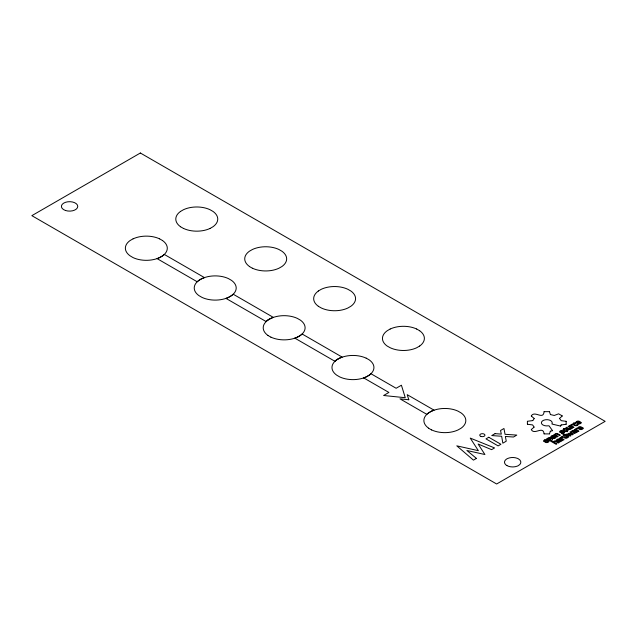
<?xml version="1.0" encoding="UTF-8"?>
<svg xmlns="http://www.w3.org/2000/svg" width="637" height="637" viewBox="0 0 637 637"><rect width="100%" height="100%" fill="white"/><g stroke="black" fill="none" stroke-linecap="round" stroke-linejoin="round"><path stroke-width="0.96" d="M566.166 424.194L566.166 421.368M544.078 411.717C543.289 420.412 534.658 410.148 531.306 415.897M549.484 433.845L550.32 431.249M560.632 426.01L561.181 424.967M532.795 420.555L534.172 418.66M550.344 431.209L552.454 430.747M561.197 424.943L566.126 424.266M559.549 418.334L562.256 416.049M534.069 427.188L531.314 429.505M532.763 420.587L527.468 421.272M576.421 421.598L576.23 421.798A1.903 1.099 0 0 0 576.071 422.387L577.05 423.398L578.858 423.955A1.863 1.075 0 0 0 579.511 423.916L580.243 423.693A3.074 1.776 0 0 0 580.641 423.486A2.452 1.417 0 0 0 581.302 422.427L580.291 422.474A1.632 0.94 0 0 1 579.598 423.279L579.328 423.342A1.043 0.605 0 0 1 578.635 423.35L578.054 423.127L580.347 421.805L578.977 421.153A2.134 1.234 0 0 0 576.437 421.606M573.364 423.374L573.053 423.716A2.07 1.194 0 0 0 572.942 424.226L573.865 425.229L575.593 425.755A2.062 1.194 0 0 0 576.485 425.691L577.074 425.516A2.699 1.561 0 0 0 577.512 425.285M549.436 433.908L544.109 433.893M544.109 411.669L549.436 411.653M180.494 211.444L183.528 209.692A20.941 12.087 0 0 1 210.035 209.716L213.037 211.444A20.941 12.087 0 0 1 213.029 226.724L210.003 228.484M267.851 320.14L270.884 318.389A20.941 12.087 0 0 1 297.391 318.412L300.393 320.14A20.941 12.087 0 0 1 300.385 335.42L297.36 337.172M318.301 291.005L321.335 289.254A20.941 12.087 0 0 1 347.842 289.278L350.852 291.005A20.941 12.087 0 0 1 350.836 306.293L347.818 308.045A20.941 12.087 0 0 1 321.382 308.021L318.309 306.293M339.712 358.121L336.678 359.873A20.933 12.087 0 0 0 336.726 375.177L339.72 376.913A20.933 12.087 0 0 0 366.179 376.905L369.221 375.161A20.941 12.087 0 0 0 369.221 359.881L366.195 358.121M419.679 346.034L416.646 347.786A20.941 12.087 0 0 1 390.21 347.754L387.137 346.034A20.941 12.087 0 0 1 387.208 330.754L390.17 328.995M560.544 426.073L551.976 424.051M571.349 428.351L572.504 428.136L568.825 426.018L568.085 426.44L570.593 427.992A0.948 0.549 0 0 1 570.481 428.486L570.418 428.534A1.226 0.709 0 0 1 570.171 428.661L570.083 428.693M561.547 438.129L564.079 439.697L563.339 440.127L559.668 438.009L560.807 437.794M133.069 238.819L130.044 240.571A20.941 12.087 0 0 0 130.123 255.851L133.077 257.611A20.941 12.087 0 0 0 159.576 257.587L162.578 255.859A20.941 12.087 0 0 0 162.578 240.579M431.583 411.168L428.55 412.919A20.941 12.087 0 0 0 428.637 428.199M547.756 438.622L546.634 438.829L556.109 444.3L556.849 443.87L554.341 442.325A0.963 0.557 0 0 1 554.469 441.823A1.218 0.701 0 0 1 554.684 441.688L554.771 441.648M583.102 428.088L582.107 428.128A1.585 0.916 0 0 1 581.438 428.908L581.135 428.996A1.043 0.605 0 0 1 580.45 429.004L579.877 428.789L582.17 427.459L580.992 426.862A2.142 1.234 0 0 0 578.253 427.26L578.046 427.451A1.903 1.099 0 0 0 577.886 428.048L578.866 429.059L580.673 429.617A1.863 1.075 0 0 0 581.326 429.569L582.067 429.346A3.066 1.776 0 0 0 582.457 429.139A2.468 1.425 0 0 0 583.118 428.088M569.311 428.733L566.627 427.284L565.887 427.706L568.825 429.33M557.407 433.534L560.345 435.151L559.597 435.581L556.921 434.131A0.948 0.549 0 0 0 556.061 434.203L555.982 434.243A1.226 0.709 0 0 0 555.767 434.378L555.711 434.426A0.948 0.549 0 0 0 555.631 434.88L558.147 436.425L557.407 436.847L553.736 434.729L554.875 434.522A1.704 0.987 0 0 1 555.607 433.63A1.704 0.987 0 0 1 557.327 433.574M556.117 440.987L559.047 442.604L558.307 443.034L555.631 441.584A0.963 0.557 0 0 0 554.7 441.696M546.498 440.374L546.92 440.573A9.603 5.542 0 0 1 547.358 440.836L547.589 440.995A1.163 0.669 0 0 1 547.772 441.218L547.796 441.29M416.646 328.995L419.679 330.746M183.528 228.484L180.494 226.732M252.435 268.265L249.401 266.513M159.553 238.819L162.586 240.571M270.884 337.172L267.858 335.42M431.591 429.959L428.558 428.207M570.768 425.349L569.629 425.548L573.308 427.666L574.048 427.236L571.556 425.731M531.322 429.672C534.475 435.382 543.178 425.333 544.078 433.853M266.123 321.558L225.992 298.395A21.053 12.151 0 0 0 233.222 294.214L273.353 317.385A21.053 12.151 0 0 0 269.292 319.217M294.899 338.175L334.951 361.298M363.727 377.916L388.896 392.44L383.609 395.497L405.267 397.719L401.414 385.218L396.126 388.267L370.957 373.736A21.053 12.151 0 0 1 363.759 377.892M566.126 421.296L561.197 420.675L559.557 418.517M527.468 424.29L532.564 424.895L534.085 426.989M550.424 414.56L554.278 415.467L558.617 413.827L562.24 415.889M531.314 416.057L534.172 418.469M552.494 430.628L549.038 425.819L548.298 425.819A1.919 1.107 0 0 1 547.963 425.842A5.415 3.129 0 0 1 541.402 423.016A5.415 3.129 0 0 1 547.191 419.672A5.415 3.129 0 0 1 552.088 423.462M576.405 429.553L578.937 431.122L578.205 431.552L574.526 429.426L575.665 429.219A1.728 0.995 0 0 1 576.198 428.414A1.807 1.043 0 0 1 577.241 428.136L577.345 428.812A1.163 0.669 0 0 0 576.246 429.561M549.484 411.717L550.384 414.496M527.396 421.368L527.404 424.194M133.117 238.843A20.941 12.087 0 0 1 159.576 238.843M210.027 228.452A20.941 12.087 0 0 1 183.567 228.452M180.51 226.724A20.941 12.087 0 0 1 180.502 211.444M252.475 268.233A20.941 12.087 0 0 0 278.934 268.233L281.944 266.513A20.941 12.087 0 0 0 281.936 251.233L278.91 249.473A20.941 12.087 0 0 0 252.443 249.481L249.401 251.225A20.941 12.087 0 0 0 249.481 266.505M297.383 337.148A20.941 12.087 0 0 1 270.924 337.148M267.93 335.42A20.941 12.087 0 0 1 267.922 320.14M294.923 338.159A21.053 12.151 0 0 0 302.129 333.995L342.18 357.126A21.053 12.151 0 0 0 338.12 358.957M266.035 321.478A21.053 12.151 0 0 1 269.212 319.137M318.389 306.293A20.941 12.087 0 0 1 318.381 291.013M419.672 330.754A20.941 12.087 0 0 1 419.664 346.026M390.21 329.018A20.941 12.087 0 0 1 416.67 329.018M334.871 361.219A21.053 12.151 0 0 1 338.04 358.87M339.72 358.169A20.933 12.087 0 0 1 366.179 358.169M431.631 429.927A20.941 12.087 0 0 0 458.091 429.927L461.092 428.207A20.941 12.087 0 0 0 461.092 412.919L458.067 411.168A20.941 12.087 0 0 0 431.631 411.191M506.885 465.559A8.17 4.722 0 0 0 517.164 466.165A8.273 4.777 0 0 0 518.454 465.559A8.177 4.722 0 0 0 518.446 458.879A8.281 4.785 0 0 0 517.164 458.274A8.177 4.722 0 0 0 507.514 458.56A8.289 4.785 0 0 0 506.319 459.237A8.177 4.722 0 0 0 505.858 464.819A8.289 4.785 0 0 0 506.877 465.559M561.396 438.137A1.155 0.669 0 0 1 562.487 437.404L562.383 436.711A1.807 1.043 0 0 0 561.316 436.982M560.783 437.794A1.728 0.995 0 0 1 561.34 436.998M563.323 435.796A2.158 1.242 0 0 1 564.748 435.533L562.877 434.442L563.61 434.012L568.769 436.99L567.647 437.197A1.8 1.035 0 0 1 565.656 438.312L565.576 438.28A1.274 0.741 0 0 1 565.17 438.2L564.31 437.802A24.859 14.348 0 0 1 563.833 437.531L563.004 436.95A1.314 0.756 0 0 1 562.869 436.719L562.853 436.663A1.752 1.011 0 0 1 563.363 435.819M547.756 441.29A1.043 0.605 0 0 1 546.61 441.951M546.602 441.974A1.25 0.725 0 0 1 546.148 441.879L545.734 441.672A9.603 5.542 0 0 1 545.296 441.417L545.065 441.258A1.147 0.661 0 0 1 544.882 441.035M544.906 440.963A1.043 0.605 0 0 1 546.044 440.302A1.234 0.717 0 0 1 546.506 440.374M548.871 441.298A2.03 1.17 0 0 1 548.393 442.086A2.659 1.537 0 0 1 548.099 442.269A2.062 1.194 0 0 1 546.618 442.596L546.403 442.572A1.815 1.051 0 0 1 545.79 442.46L544.014 441.433A1.792 1.035 0 0 1 543.815 441.083M548.831 441.17A1.776 1.027 0 0 0 548.632 440.82L546.865 439.793A1.752 1.011 0 0 0 546.243 439.681L546.028 439.665A2.03 1.17 0 0 0 544.555 439.984M543.783 441.083A2.19 1.266 0 0 1 544.547 439.976M564.135 429.919A1.123 0.645 0 0 0 564.318 430.142L564.541 430.301A9.539 5.51 0 0 0 564.987 430.564L565.409 430.763A1.274 0.741 0 0 0 565.863 430.859A1.027 0.597 0 0 0 566.994 430.174L567.026 430.102A1.131 0.653 0 0 0 566.842 429.879L566.619 429.72A9.539 5.51 0 0 0 566.174 429.457L565.752 429.258A1.202 0.693 0 0 0 565.306 429.163A1.027 0.597 0 0 0 564.151 429.824M565.656 431.456A1.776 1.027 0 0 1 565.043 431.345L563.267 430.317A1.752 1.011 0 0 1 563.068 429.967L563.06 429.903A2.062 1.194 0 0 1 563.498 429.043M567.432 431.122A2.102 1.218 0 0 1 565.728 431.424M567.352 431.153A2.667 1.545 0 0 0 567.655 430.97A2.102 1.218 0 0 0 568.1 430.055A1.776 1.027 0 0 0 567.886 429.696L566.118 428.677A1.752 1.011 0 0 0 565.505 428.566L565.29 428.55A2.062 1.194 0 0 0 563.801 428.86M563.49 429.043A2.667 1.545 0 0 1 563.793 428.852M571.373 428.343A1.696 0.979 0 0 1 570.625 429.234A1.696 0.979 0 0 1 568.913 429.29M570.171 428.645A0.948 0.549 0 0 1 569.382 428.685M571.397 425.675A1.131 0.653 0 0 1 572.456 424.943L572.352 424.25A1.807 1.043 0 0 0 571.293 424.521A1.744 1.003 0 0 0 570.752 425.341M573.626 423.159A2.508 1.449 0 0 1 575.601 422.793L575.545 423.382A1.385 0.796 0 0 0 574.407 423.581L574.033 423.931A1.043 0.605 0 0 0 574.001 424.226L575.593 425.15A1.051 0.605 0 0 0 576.111 425.134L576.7 424.911A1.378 0.796 0 0 0 577.05 424.258L578.093 424.218A2.508 1.449 0 0 1 577.536 425.301M573.3 423.342A2.699 1.561 0 0 1 573.595 423.143M547.772 438.622A1.792 1.035 0 0 1 549.922 437.531A1.378 0.796 0 0 1 550.241 437.619L551.252 438.105A23.203 13.393 0 0 1 551.722 438.375L552.398 438.869A1.314 0.756 0 0 1 552.526 439.052L552.55 439.148A1.752 1.011 0 0 1 551.968 440.04A2.158 1.25 0 0 1 550.655 440.278L553.569 441.974A1.784 1.027 0 0 1 554.357 441.051A1.784 1.027 0 0 1 556.149 441.003M561.73 433.056L561.73 433.646A3.352 1.935 0 0 0 564.31 432.905L564.796 431.997A1.346 0.78 0 0 0 564.621 431.727L563.665 431.297A1.258 0.725 0 0 0 563.116 431.273L561.07 432.013L560.847 431.376A2.628 1.521 0 0 1 562.256 430.954L562.176 430.381A3.081 1.776 0 0 0 560.345 430.851L559.525 431.743A1.37 0.788 0 0 0 559.668 432.109L560.369 432.531A1.314 0.764 0 0 0 561.173 432.619L562.805 432.013A1.489 0.86 0 0 1 563.012 431.934L563.769 432.117L563.371 432.658A2.333 1.346 0 0 1 561.73 433.064M572.432 431.56L571.421 431.711A1.728 0.995 0 0 1 571.644 431.114L572.042 430.811A4.801 2.771 0 0 1 572.48 430.572L573.682 430.262A1.314 0.756 0 0 1 574.2 430.301L577.393 432.013L576.326 432.308A0.924 0.533 0 0 1 576.27 432.611L574.654 433.359A1.473 0.852 0 0 1 573.603 433.224A1.704 0.987 0 0 1 573.149 432.969L573.069 432.897A1.425 0.82 0 0 1 572.918 432.308L574.478 431.193L573.061 431.034A4.037 2.333 0 0 0 572.806 431.177L572.44 431.528M557.574 440.143L556.579 440.358A1.736 1.003 0 0 1 556.786 439.697L557.184 439.395A4.793 2.771 0 0 1 557.622 439.156L558.816 438.837A1.314 0.756 0 0 1 559.334 438.885L562.527 440.597L561.468 440.892A0.924 0.533 0 0 1 561.404 441.194L559.796 441.935A1.473 0.852 0 0 1 558.745 441.799L558.609 441.744A1.736 1.003 0 0 1 558.291 441.545L558.211 441.473A1.417 0.82 0 0 1 558.06 440.892L559.62 439.769L558.203 439.61A4.037 2.333 0 0 0 557.948 439.753L557.582 440.103M558.983 440.979C560.464 442.484 561.874 438.59 558.983 440.979M573.841 432.404C575.37 433.885 576.636 430.055 573.841 432.404M566.93 437.078C563.466 439.044 564.095 433.813 566.93 437.078M548.497 438.678C550.87 441.943 552.351 437.07 548.537 438.606M551.188 436.202L551.101 436.305A1.911 1.099 0 0 0 550.941 436.902L551.921 437.914L553.72 438.471A1.863 1.075 0 0 0 554.373 438.423L555.114 438.2A3.066 1.768 0 0 0 555.504 437.993A2.476 1.433 0 0 0 556.173 436.934L555.161 436.982A1.632 0.94 0 0 1 554.469 437.786L554.19 437.85A1.051 0.605 0 0 1 553.505 437.858L552.924 437.643L555.217 436.313L553.84 435.66A2.134 1.234 0 0 0 551.204 436.21M552.096 436.441L552.04 436.496A0.995 0.573 0 0 0 551.937 436.91C552.383 437.977 554.803 436.074 553.107 436.162A0.987 0.573 0 0 0 552.406 436.265L552.319 436.297A1.266 0.733 0 0 0 552.096 436.441M577.226 421.933L577.17 421.989A0.995 0.573 0 0 0 577.066 422.403C577.512 423.47 579.933 421.559 578.237 421.654A0.987 0.573 0 0 0 577.544 421.75L577.456 421.79A1.266 0.733 0 0 0 577.226 421.933M579.041 427.586L578.985 427.642A0.979 0.565 0 0 0 578.882 428.056C579.264 429.099 581.716 427.308 580.156 427.316A0.979 0.565 0 0 0 579.447 427.371L579.272 427.443A1.298 0.748 0 0 0 579.041 427.586M200.384 279.436L198.943 280.36A20.941 12.087 0 0 0 198.959 295.64L201.985 297.391A20.933 12.087 0 0 0 228.444 297.383L231.486 295.64A20.941 12.087 0 0 0 231.486 280.36L228.46 278.608A20.941 12.087 0 0 0 201.953 278.624L200.384 279.436M140.363 153.007L31.85 215.656L496.637 483.993L605.15 421.344L140.363 153.007M488.778 437.269L485.975 438.885L498.11 445.892L500.913 444.276L488.778 437.269M495.068 433.638L491.732 435.565L501.661 436.257L502.832 443.169L506.256 441.186L505.372 436.464L513.47 437.022L516.806 435.095L505.045 434.307L503.963 428.502L500.523 430.485L501.311 434.116L495.068 433.638M476.444 458.401L473.442 460.137L456.809 445.852L478.363 450.678L470.249 438.097L494.567 447.938L491.589 449.65L478.124 444.021L484.924 454.523L466.889 450.494L476.444 458.401M566.277 434.195L565.489 434.641L570.338 436.082L570.991 435.708L569.207 433.773L572.544 434.816L573.196 434.434L570.696 431.639L569.916 432.093L571.779 433.98L567.83 433.295L569.566 435.262L566.277 434.195M408.795 399.757L399.996 398.85L426.822 414.345A21.029 12.143 0 0 1 429.991 412.004A21.053 12.151 0 0 1 434.06 410.164L407.226 394.677L408.795 399.757M204.453 277.605L164.314 254.434A21.053 12.151 0 0 1 161.137 256.783A21.029 12.143 0 0 1 157.084 258.614L197.215 281.777A21.029 12.143 0 0 1 204.413 277.621M65.492 210.489A8.177 4.722 0 0 0 77.754 206.396A8.177 4.722 0 0 0 65.492 202.311A8.177 4.722 0 0 0 65.492 210.489M481.062 436.464A2.588 1.489 0 0 0 484.94 435.175A2.588 1.489 0 0 0 481.062 433.877A2.588 1.489 0 0 0 481.062 436.464"/></g></svg>
